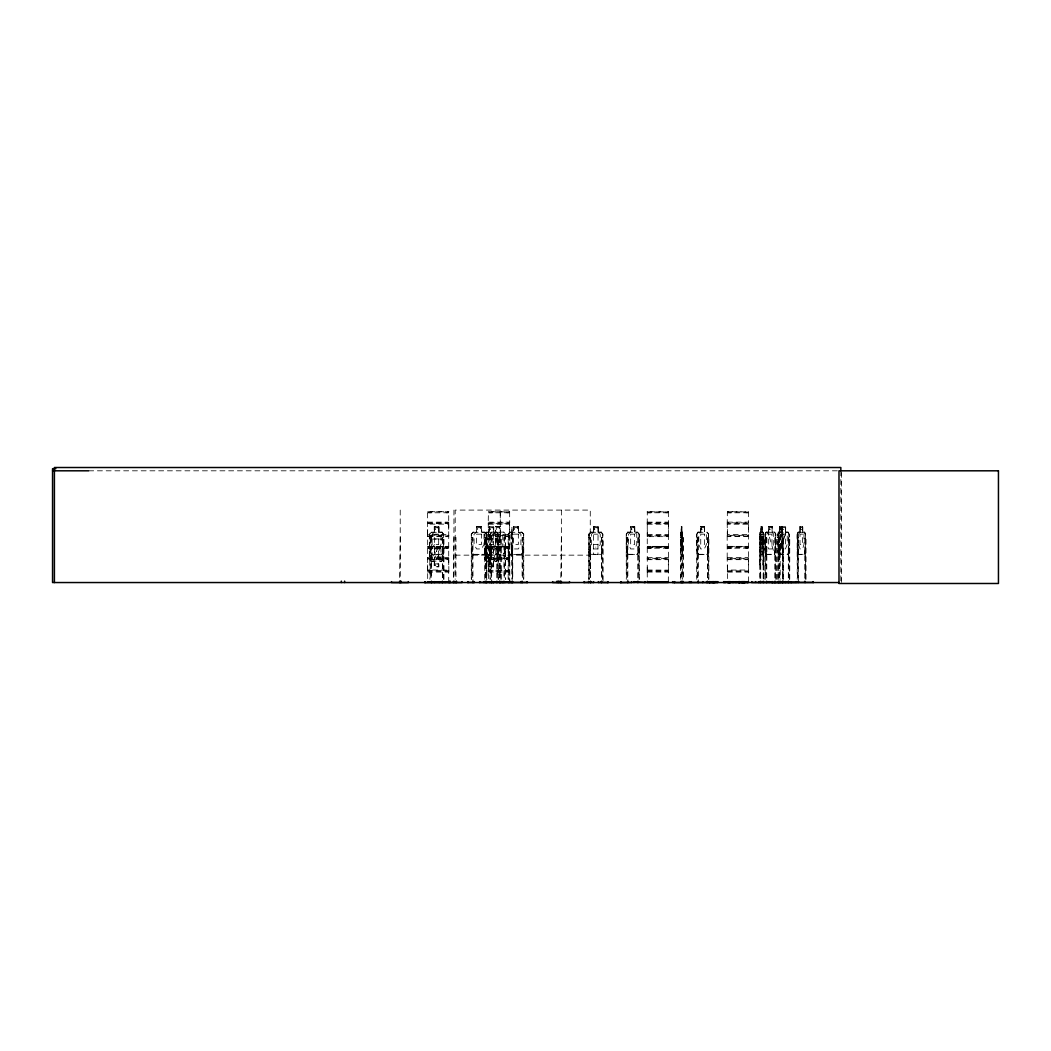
<?xml version="1.0" encoding="UTF-8"?>
<svg xmlns="http://www.w3.org/2000/svg" width="1051" height="1051" viewBox="0 0 1051 1051"><rect width="100%" height="100%" fill="white"/><g stroke="black" fill="none" stroke-linecap="round" stroke-linejoin="round"><path stroke-width="0.75" stroke-dasharray="5 3.75" d="M427.665 564.847L427.665 581.807M427.665 529.389L427.455 535.34L448.882 535.287M448.711 564.847L448.724 536.654L427.639 536.654L427.665 557.7L448.738 557.647M448.711 529.389L448.711 511.692M488.452 564.847L488.452 581.807M488.452 529.389L488.242 535.34L509.709 535.34L509.499 581.807M509.499 564.847L509.709 558.344L488.268 558.291L488.4 536.286M509.499 529.389L509.722 523.28M647.271 572.099L647.271 564.847M647.271 534.565L647.271 529.389M668.318 564.847L668.528 558.344L647.114 558.304M668.318 529.389L668.554 523.122M727.41 564.847L727.41 581.807M727.41 529.389L727.2 535.34L748.654 535.34L748.443 564.847M748.443 529.389L748.654 522.899L727.213 522.846L727.371 511.692L748.654 511.916M512.113 532.305L511.89 526.577L511.89 534.158L512.047 532.121M511.876 534.158L511.89 532.305M427.691 511.719L448.895 511.758L427.586 511.692L427.402 523.175L427.639 534.565L448.724 534.565M448.711 536.654L448.738 524.16L427.639 524.094M448.711 572.099L448.882 571.376L427.402 571.061M509.643 511.784L509.722 522.951L488.216 522.951L488.413 511.692L509.748 511.916L488.413 511.732M488.452 522.189L509.512 522.137M509.499 536.654L488.439 536.522M509.643 570.68L509.499 572.099L488.426 572.046M647.258 524.029L647.271 536.654M647.271 570.076L647.258 536.654L668.344 536.654L668.515 558.291M668.318 536.654L668.528 535.34L647.114 535.287M668.318 581.807L668.383 570.443M682.217 554.494L682.217 532.121M727.174 535.393L727.2 558.344L748.614 558.304M748.443 581.807L748.693 571.113M427.639 557.647L427.639 570.01L448.738 570.076M448.869 571.442L448.724 559.671L427.639 559.671M509.551 570.443L488.452 570.076L488.242 558.344M727.384 559.671L748.47 559.671L748.443 570.023L727.41 570.076L727.174 558.396M668.515 535.287L668.344 524.094M762.842 554.494L763.486 548.977L763.079 554.494L760.031 554.494L759.886 548.977M762.855 564.991L763.486 534.079L763.486 579.324M763.433 559.434L763.039 564.991L759.899 564.991L759.702 534.105L759.807 579.324M782.233 554.494L782.89 548.95M782.942 548.977L782.417 554.494L778.239 554.494L777.714 548.95M680.575 534.158L681.363 532.121M680.759 534.158L680.956 532.121M448.711 547.137L427.626 547.137M647.074 511.876L668.567 511.916L647.166 511.758M647.232 547.597L668.567 546.862L647.232 547.098M647.232 547.545L668.528 547.361M762.671 544.51L762.067 548.95L760.95 548.95L760.346 544.51M748.496 536.404L727.41 536.654M804.501 554.494L805.355 548.95M759.742 534.184L760.083 532.121L761.082 532.121M760.267 532.121L760.254 554.494M774.442 554.311L775.507 548.95M775.822 579.324L775.769 534.105L775.625 548.977L774.534 554.494L767.939 532.121M787.935 554.271L789.012 548.911L789.262 534.066L789.288 579.285M787.987 554.455L789.143 548.911L789.012 534.144L787.961 532.082M759.558 544.668L759.912 542.618L760.95 542.618M759.742 544.668L760.096 542.618M707.1 554.494L708.584 548.977L708.584 534.079L707.192 532.121L704.525 532.121M708.584 548.977L707.231 554.494L697.903 554.494M429.557 544.444L430.963 538.927L441.854 538.927L443.43 544.444M429.701 544.471L431.068 538.927M441.919 554.311L443.286 548.95M601.277 554.494L602.643 548.95L602.801 534.105L602.709 579.324M602.801 548.977L601.382 554.494L590.478 554.494L588.888 548.977M427.442 535.393L427.665 536.654M427.442 558.462L448.882 558.304M488.216 522.951L488.426 534.565L509.512 534.565L509.682 535.287M488.281 535.287L488.387 536.22M668.554 558.843L647.153 559.053M727.2 522.899L727.384 534.565L748.47 534.565L748.47 524.213L727.384 524.213M637.484 554.311L639.179 548.977L639.179 534.079L637.55 532.121M639.179 548.977L637.589 554.494L627.578 554.494L626.251 548.977L626.37 534.105L627.736 532.121M498.148 544.444L496.768 538.927L486.179 538.927L484.642 544.444L484.642 559.342L486.337 561.3L489.214 561.3M484.8 544.471L486.285 538.927M484.905 544.471L486.39 539.11M496.611 554.494L498.108 548.95M496.729 554.494L498.253 548.977M777.714 534.158L778.436 532.121M778.463 532.305L778.41 554.494M485.01 554.494L486.836 548.977L485.076 554.494L472.897 554.494L471.308 548.977L472.963 554.494M505.373 548.95L503.652 554.311L486.258 554.311M521.769 554.311L523.556 548.95M523.726 548.977L521.9 554.494L509.788 554.494M760.188 544.654L760.819 542.802M427.442 522.951L448.882 522.859M647.219 523.792L647.298 511.719M647.14 570.68L668.515 570.732M668.462 536.049L647.114 535.931M488.229 546.756L509.748 546.862L488.373 546.638M748.667 546.98L727.423 547.072M509.682 523.503L488.281 523.49M509.709 535.892L488.334 536.049M668.515 523.503L647.114 523.49M748.64 523.503L727.239 523.49M805.618 548.977L804.659 554.494L797.985 554.494L797.131 534.105L798.024 532.121L800.074 532.121M797.223 534.184L798.182 532.121M798.221 532.305L797.394 534.184L797.394 548.95M427.481 570.732L448.856 570.68M509.656 571.442L488.281 571.376M748.588 535.984L727.239 535.931M748.588 559.001L727.239 558.948M778.568 534.158L779.422 532.305M446.031 512.77L447.884 512.77M446.031 548.215L447.884 548.215M506.818 512.77L508.671 512.77M506.818 548.215L508.671 548.215M665.651 512.77L667.49 512.77M665.651 548.215L667.49 548.215M745.776 512.77L747.629 512.77M745.776 548.215L747.629 548.215M489.254 566.66L493.536 566.66L493.418 561.116L495.77 559.263L495.77 548.911L493.536 544.471L493.536 534.158L489.372 534.158L489.372 544.51L487.139 548.911L487.139 559.263L489.372 561.116L489.372 566.66M489.346 526.577L489.372 532.305L487.152 534.158L487.152 544.51L489.372 548.95L489.372 559.263L493.536 559.263L493.536 548.911L495.77 544.51L495.77 534.158L493.536 532.305L493.655 526.761L489.372 526.761M434.405 544.471L432.106 548.911L432.106 559.263L434.405 561.116L434.405 566.66L438.687 566.66L438.582 561.116L440.986 559.263L440.986 548.911L438.687 544.471L438.701 534.158L434.405 534.158L434.405 544.51L438.701 544.51M434.405 532.305L432.106 534.158L432.106 544.51L434.405 548.95L434.405 559.263L438.687 559.263L438.687 548.911L441 544.51L441 534.158L438.701 532.305L438.701 526.761M428.65 512.77L431.922 512.77M428.65 548.215L431.922 548.215M489.438 512.77L492.709 512.77M489.438 548.215L492.709 548.215M648.257 512.77L651.528 512.77M648.257 548.215L651.528 548.215M728.396 512.77L731.667 512.77M728.396 548.215L731.667 548.215M698.061 532.121L696.682 534.105L696.747 579.324M698.127 532.305L696.944 534.184L696.944 548.95L698.127 554.311M766.205 532.121L764.918 534.079L764.944 548.977L766.166 554.494L765.036 548.977L765.167 534.079L766.271 532.121L768.701 532.121M765.154 534.158L766.415 532.121M778.752 579.324L778.594 534.039L779.855 532.082M778.712 534.118L779.895 532.266M626.396 534.184L627.789 532.305M484.8 579.324L484.774 534.105L486.298 532.121L489.346 532.121M486.363 532.305L484.918 534.184L485.023 548.95L486.363 554.311M497.885 559.237L496.545 561.116L486.285 561.116M496.611 561.3L498.003 559.237M799.995 532.305L798.615 534.158L798.524 582.543M727.423 547.164L748.43 547.072M434.247 561.3L431.015 561.3L429.557 559.316L429.649 534.079L431.278 532.121L434.352 532.121M429.806 534.158L431.383 532.121M441.643 561.116L443.272 559.263L443.286 534.184L441.919 532.305M471.282 579.324L471.308 534.105L473.016 532.121L476.537 532.121M471.544 534.184L473.095 532.305M491.789 532.121L490.081 534.105L490.055 579.324M490.318 534.184L491.868 532.305M508.172 579.324L508.198 534.105L509.84 532.121L513.413 532.121L513.348 526.577L518.577 526.577L518.511 532.121L521.913 532.121L523.726 534.079L523.779 579.324M508.264 534.105L509.906 532.121M588.757 579.298L588.888 534.079L590.623 532.121M589.046 534.158L590.688 532.305M509.472 547.164L488.452 547.045M668.291 511.719L668.541 523.017M647.298 547.164L668.344 547.072M748.588 511.719L748.614 522.794M782.154 526.538L782.128 532.266L780.354 534.118L780.354 544.471L782.128 548.911L785.452 548.911L787.225 544.471L787.225 534.118L785.452 532.266L785.452 526.722M427.665 547.045L448.751 547.177M448.685 512.783L427.691 512.783M427.665 546.362L448.711 546.362L427.704 546.362M448.685 548.228L427.704 548.215M509.472 512.783L488.479 512.783M509.472 548.188L488.492 548.215M748.43 512.783L727.423 512.783M748.43 548.188L727.45 548.215M668.278 548.215L647.324 548.215M593.644 532.305L591.345 534.158L591.345 544.51L593.644 548.95L597.94 548.95L600.239 544.51L600.239 534.158L597.94 532.305M488.373 547.137L509.472 547.072M727.318 511.692L748.64 512.087M500.289 526.761L495.402 526.761L495.468 532.305L492.827 534.158L492.827 544.51L495.402 548.95L500.223 548.95L502.798 544.51L502.798 534.158L500.223 532.305M595.838 547.137L595.72 547.085M88.665 470.809L837.345 470.809M668.318 512.77L647.298 512.783M427.639 522.137L448.724 522.137M647.258 522.137L668.344 522.137M727.384 522.137L748.47 522.137M647.114 522.859L668.554 522.951M427.521 523.556L448.882 523.49M488.426 524.213L509.512 524.213L509.512 534.749M647.258 524.213L668.344 524.213M476.458 526.577L481.686 526.577L481.686 532.121L485.023 532.121M500.46 526.577L495.231 526.577L495.402 532.305M637.668 532.121L634.791 532.121L634.909 526.577L630.521 526.577L630.666 532.305L628.524 534.158L628.524 544.51L630.666 548.95L634.646 548.95L636.775 544.51L636.775 534.158L634.646 532.305L634.646 526.761L630.666 526.761M700.61 526.577L704.656 526.577M775.769 534.105L774.64 532.121L772.091 532.121L772.235 526.577L768.557 526.577L768.675 532.305L766.915 534.158L766.718 579.324M434.405 526.761L438.793 526.761M476.629 526.761L481.516 526.761M513.519 526.761L518.406 526.761M593.644 526.761L598.045 526.761M681.193 526.761L681.954 526.761M700.741 526.761L704.525 526.761M760.95 526.761L762.251 526.761M768.675 526.761L772.117 526.761M779.422 526.761L781.182 526.761M782.128 526.722L785.596 526.722M799.995 526.761L802.754 526.761M681.298 527.694L681.298 529.533M761.147 527.694L761.87 527.694L761.87 529.533L761.147 529.533M438.845 532.121L442.09 532.121M491.723 532.121L496.676 532.121M500.394 532.121L503.797 532.121L505.61 534.079L503.731 532.121M590.517 532.121L593.644 532.121M597.94 532.121L601.343 532.121M627.618 532.121L630.639 532.121M681.797 532.121L682.572 534.184M697.93 532.121L700.741 532.121M762.106 532.121L763.065 532.121L763.446 534.158M778.252 532.121L782.404 532.121L782.942 534.105L782.942 582.543M785.57 532.082L788.132 532.082M802.675 532.121L804.632 532.121L805.618 534.079L805.526 579.324M431.344 532.305L442.011 532.305M473.029 532.305L484.958 532.305L486.666 534.158M486.258 532.305L503.718 532.305M509.919 532.305L521.835 532.305M590.583 532.305L601.264 532.305L602.551 534.184M627.67 532.305L637.602 532.305M680.785 532.305L682.388 532.305M697.995 532.305L707.139 532.305M760.109 532.305L763.039 532.305M766.324 532.305L774.587 532.305M778.279 532.305L788.079 532.266M798.064 532.305L804.593 532.305M429.649 534.079L429.912 579.324M443.627 579.324L443.548 534.105L443.43 559.342L441.709 561.3L438.74 561.3L438.845 566.844L434.142 566.844L434.299 561.116M471.308 534.105L471.505 579.324M498.148 534.079L498.108 579.324M511.85 534.105L512.139 579.324M523.661 534.079L523.556 579.324M588.888 534.079L588.941 579.324M626.251 534.105L626.291 579.324M639.179 534.079L639.034 579.324M682.598 534.105L682.611 579.324M708.584 534.079L708.453 579.324M778.594 534.039L778.449 548.937L779.816 554.455M782.942 534.105L782.864 579.324M797.131 534.105L797.249 579.324M805.618 534.079L805.263 579.324M500.223 534.158L495.402 534.158L495.402 544.51L500.223 544.51M593.644 534.158L597.94 534.158M768.583 534.158L771.973 534.158L771.973 544.51L768.675 544.51L768.675 534.158M779.422 534.158L781.011 534.158M647.258 534.565L668.344 534.565M427.521 535.984L448.882 535.931M759.702 536.746L763.302 536.746M760.819 537.258L762.172 537.258M400.234 537.468L399.643 579.298M429.912 537.468L431.501 537.468L431.501 579.324M453.953 537.468L453.349 579.298M455.201 537.468L455.963 537.468L455.963 579.298M471.282 537.468L472.924 537.468L472.924 582.543M484.8 537.468L486.889 537.468L486.889 579.324M490.055 537.468L491.684 537.468L491.684 582.543M505.662 537.468L504.02 537.468L504.02 579.324M508.172 537.468L509.801 537.468L509.801 582.543M512.034 537.468L512.73 537.468L512.73 579.324M523.779 537.468L522.137 537.468L522.137 579.324M561.379 537.468L560.774 579.298M588.744 537.468L590.531 537.468L590.531 579.324M626.291 537.468L627.841 537.468L627.841 582.543M680.759 537.468L681.521 537.468L681.35 579.324M682.441 537.468L683.189 537.468L683.189 579.324M696.747 537.468L698.245 537.468L698.245 582.543M759.807 537.468L760.714 537.468M765.286 537.468L766.718 537.468M777.714 537.468L780.17 537.429L780.17 579.285M797.249 537.468L798.524 537.468M431.081 539.11L441.748 539.11M486.285 539.11L496.663 539.11M759.663 539.334L763.302 539.334M762.028 542.618L763.026 542.618M759.939 542.802L763.013 542.802M489.372 544.471L493.536 544.51M593.644 544.51L597.94 544.51M760.95 544.51L762.067 544.51M779.422 544.51L781.011 544.51M760.819 544.654L761.988 544.654M668.318 546.362L647.271 546.362L668.278 546.362M429.754 548.977L431.33 554.494M434.405 548.911L438.701 548.95M443.443 548.977L442.024 554.494L431.225 554.494M489.372 548.911L493.536 548.95M505.544 548.977L503.784 554.494L486.153 554.494L484.774 548.977L486.258 554.494M508.198 548.977L509.853 554.494M680.759 579.324L680.562 534.079L680.956 554.494M682.414 548.977L682.401 554.494L680.772 554.494L680.575 548.95M696.813 548.977L698.035 554.494M764.918 548.977L766.389 554.494M797.131 548.977L798.156 554.494M442.011 554.311L431.344 554.311L429.912 548.95M473.029 554.311L484.958 554.311M521.835 554.311L509.919 554.311L508.369 548.95M590.583 554.311L601.264 554.311M627.67 554.311L637.602 554.311M680.785 554.311L682.388 554.311M697.995 554.311L707.139 554.311M760.109 554.311L763.039 554.311M766.324 554.311L774.587 554.311M778.279 554.311L788.171 554.455M798.064 554.311L804.593 554.311M766.126 554.494L774.679 554.494M455.201 555.151L590.281 555.151M488.426 557.582L509.512 557.582L509.682 558.291M647.258 557.582L668.344 557.582M727.384 557.582L748.47 557.582M427.521 559.001L448.882 558.948M488.281 558.948L509.656 558.948M488.426 559.671L509.512 559.671M647.258 559.671L668.344 559.671L668.37 570.391M431.081 561.116L441.748 561.116M490.108 563.888L492.788 563.888L492.788 565.727L490.108 565.727M496.506 532.305L498.003 534.158L498.043 559.316L496.729 561.3L493.576 561.3L493.681 566.844L489.109 566.844L489.254 561.116M647.258 570.01L668.344 570.141M488.281 570.732L509.656 570.732M727.239 570.732L748.706 570.943M647.114 571.376L668.489 571.376M727.239 571.376L748.614 571.376M427.639 572.099L448.724 572.099L448.711 581.807M647.258 572.046L668.344 572.099M727.384 572.099L748.47 572.099M518.34 532.305L520.915 534.158L520.915 544.51L518.34 548.95L513.519 548.95L510.944 544.51L510.944 534.158L513.519 532.305L513.413 526.577M771.973 532.305L773.733 534.158L773.733 544.51L771.973 548.95L768.675 548.95L766.915 544.51M521.769 532.305L523.556 534.158M484.958 532.121L486.836 534.079L486.666 579.324M496.571 532.121L498.253 534.079M484.905 559.263L486.39 561.116M637.484 532.305L638.916 534.158M601.238 532.121L602.801 534.105M441.985 532.121L443.548 534.105M429.806 559.237L431.186 561.116M707.073 532.121L708.453 534.158M787.935 532.266L789.012 534.144M774.495 532.121L775.651 534.184M804.475 532.121L805.526 534.158M804.435 532.305L805.355 534.158M781.011 532.305L781.852 534.158L781.011 548.95L779.422 548.95L778.568 544.51M748.64 535.287L748.443 534.565M748.588 570.614L748.457 570.076M761.988 542.802L762.619 544.654M798.615 544.51L799.995 548.95L802.583 548.95L803.976 544.51L803.976 534.158L802.583 532.305L802.583 526.761M490.318 548.95L491.868 554.311M490.081 548.977L491.737 554.494M589.151 548.95L590.688 554.311M441.748 538.927L443.272 544.471M782.22 532.121L782.89 534.184M782.194 532.305L782.706 534.184M496.663 538.927L498.003 544.471M626.514 548.95L627.789 554.311M762.842 542.618L763.433 544.654M762.829 542.802L763.249 544.654M778.712 548.911L779.895 554.271M765.286 548.95L766.468 554.311M762.881 532.121L763.262 534.158M760.188 555.007L760.819 559.434L761.988 559.434L762.106 526.577M759.742 559.434L760.083 564.991M680.89 544.51L681.771 548.95L681.797 526.577M512.126 532.121L512.139 534.158M512.034 548.95L512.047 554.494M841.483 472.425L841.483 582.543M840.839 470.809L840.839 582.543M806.025 579.324L806.025 537.468L804.764 537.468L804.764 579.324M802.754 532.305L802.846 526.577L799.903 526.577L799.903 532.121M800.074 526.577L800.166 532.305M798.011 537.468L798.011 579.324M797.748 537.468L797.748 579.324M789.735 579.285L789.735 537.429L788.316 537.429L788.316 579.285M788.762 537.429L788.762 582.504M785.596 532.266L785.714 526.538L782.01 526.538L782.01 532.082M783.415 579.324L783.415 537.468L782.391 537.468L782.391 579.324M782.272 526.722L782.272 532.266M781.182 532.305L781.235 526.577L779.356 526.577L779.356 532.121M781.064 526.577L781.011 554.494M779.724 537.429L779.724 579.285M779.54 526.577L779.422 554.494M779.198 537.429L779.198 579.285M778.265 537.468L778.187 579.324M777.714 579.324L777.832 534.079L777.661 548.977M776.282 579.324L776.282 537.468L774.85 537.468L774.85 579.324M775.31 537.468L775.31 582.543M772.091 526.577L772.117 532.305M768.701 526.577L768.82 532.305M766.258 537.468L766.258 579.324M765.745 537.468L765.745 579.324M765.286 534.158L765.286 579.324M764.064 579.324L764.064 537.468L763.157 537.468L763.157 579.324M763.722 537.468L763.722 579.324M762.251 532.305L762.29 526.577L760.911 526.577L760.149 579.324M762.172 542.802L762.211 537.074L760.766 537.074L760.714 582.543M761.082 526.577L761.121 532.305M760.372 537.468L760.372 579.324M708.86 579.324L708.86 537.468L707.376 537.468L707.376 579.324M707.783 537.468L707.783 579.324M704.525 526.577L704.525 532.305M704.393 526.761L704.393 532.305L706.364 534.158L706.364 544.51L704.393 548.95L700.741 548.95L698.784 544.51L698.784 534.158L700.741 532.305L700.741 526.577M700.872 526.761L700.872 532.305M697.825 537.468L697.825 579.324M697.168 537.468L697.168 579.324M683.019 537.468L683.019 582.543M681.981 532.121L681.981 526.577L681.179 526.577L680.93 579.324M681.363 526.577L681.376 532.305M647.258 572.099L647.271 581.807M639.402 579.324L639.402 537.468L637.852 537.468L637.852 579.324M638.233 537.468L638.233 579.324M634.791 526.577L634.765 532.305M630.784 526.761L630.784 532.305M627.473 537.468L627.473 579.324M626.672 537.468L626.672 579.324M603.038 580.94L603.038 537.468L601.448 537.468L601.448 579.324M601.776 537.468L601.776 582.543M598.203 532.121L598.203 526.577L593.5 526.577L593.5 532.121M598.098 526.577L597.94 554.494M593.749 526.761L593.749 532.305M593.605 526.577L593.644 554.494M590.215 537.468L590.215 579.324L590.281 510.09L455.201 510.09L455.201 579.298M589.151 534.158L589.269 579.324M561.365 510.09L561.379 579.298M522.36 537.468L522.36 579.324M518.34 526.761L518.406 532.305M512.625 537.468L512.638 582.543M511.955 534.079L512.047 579.324M508.434 534.184L508.382 579.324M505.544 534.079L505.662 579.324M505.439 534.158L505.439 579.324M504.244 537.468L504.244 579.324M501.655 579.298L501.655 537.468L499.514 537.468L499.514 579.298M499.632 537.468L499.632 579.298M498.45 579.324L498.45 537.468L496.887 537.468L496.887 579.324M497.228 537.468L497.228 579.324M493.694 532.121L493.799 526.577L489.227 526.577L489.227 532.121M493.536 561.116L493.576 566.844M491.474 537.468L491.474 579.324M490.252 534.184L490.265 579.324M486.6 534.158L486.6 548.95M486.377 537.468L486.377 582.543M486.022 537.468L486.022 579.324M485.47 537.468L485.47 579.324M485.155 537.468L485.247 579.324M481.621 526.577L481.516 532.305L484.025 534.158L484.025 544.51L481.45 548.95L476.629 548.95L474.054 544.51L474.054 534.158L476.629 532.305L476.707 526.761M476.537 526.577L476.458 532.121M472.7 537.468L472.7 579.324M453.94 510.09L453.953 579.298M443.956 579.324L443.956 537.468L442.366 537.468L442.366 579.324M442.694 537.468L442.694 582.543M438.95 532.121L438.95 526.577L434.247 526.577L434.247 532.121M438.845 526.577L438.793 532.305M434.352 526.577L434.51 532.305M431.173 537.468L431.173 579.324M430.24 537.468L430.24 579.324M400.221 510.09L400.234 579.298M512.139 548.95L511.942 554.494L511.876 544.51L512.139 548.977M440.29 559.066L438.766 559.224L436.349 554.192C434.47 562.443 429.452 560.091 435.442 552.944C429.071 545.324 434.602 543.104 436.415 551.722C438.346 543.117 443.653 545.338 437.334 552.905L440.29 559.066M487.441 546.336L490.397 552.905C484.406 560.104 489.569 562.443 491.356 554.192C493.195 562.469 498.043 560.038 492.236 552.944C498.41 545.377 493.064 543.065 491.29 551.722L488.833 546.362L487.441 546.336M786.069 532.082L779.33 553.076L786.095 532.082M488.479 546.349L509.499 546.362L488.492 546.362M727.423 546.349L748.443 546.362L727.45 546.362M437.925 527.694L435.167 527.694L435.167 529.533L437.925 529.533L437.925 527.694M480.583 527.694L477.496 527.694L477.496 529.533L480.583 529.533L480.583 527.694M492.801 527.694L490.121 527.694L490.121 529.533L492.801 529.533L492.801 527.694M499.356 527.694L496.269 527.694L496.269 529.533L499.356 529.533L499.356 527.694M517.473 527.694L514.386 527.694L514.386 529.533L517.473 529.533L517.473 527.694M597.178 527.694L594.419 527.694L594.419 529.533L597.178 529.533L597.178 527.694M633.937 527.694L631.375 527.694L631.375 529.533L633.937 529.533L633.937 527.694M703.75 527.694L701.398 527.694L701.398 529.533L703.75 529.533L703.75 527.694M771.381 527.694L769.266 527.694L769.266 529.533L771.381 529.533L771.381 527.694M780.722 527.694L779.697 527.694L779.697 529.533L780.722 529.533L780.722 527.694M784.861 527.655L782.719 527.655L782.719 529.494L784.861 529.494L784.861 527.655M802.123 527.694L800.468 527.694L800.468 529.533L802.123 529.533L802.123 527.694M481.45 534.158L476.629 534.158L476.629 544.51L481.45 544.51L481.45 534.158M518.34 534.158L513.519 534.158L513.519 544.51L518.34 544.51L518.34 534.158M634.646 534.158L630.666 534.158L630.666 544.51L634.646 544.51L634.646 534.158M681.771 534.158L681.193 544.51L681.771 534.158M704.393 534.158L700.741 534.158L700.741 544.51L704.393 544.51L704.393 534.158M762.067 534.158L760.95 534.158L760.819 555.007L761.988 555.007L762.067 534.158M785.452 534.118L782.128 534.118L782.128 544.471L785.452 544.471L785.452 534.118M802.583 534.158L799.995 534.158L799.995 544.51L802.583 544.51L802.583 534.158M761.778 538.178L761.029 538.178L761.029 540.03L761.778 540.03L761.778 538.178M437.925 563.888L435.167 563.888L435.167 565.727L437.925 565.727L437.925 563.888M500.276 579.298L500.276 510.09L500.223 579.298"/><path stroke-width="1.5" d="M445.19 582.504L445.204 581.61M491.474 582.504L491.487 581.61M503.876 582.504L503.863 581.374M508.369 582.504L508.382 581.61M520.77 582.504L520.784 581.61M689.325 582.504L689.43 581.61M768.255 582.399L768.294 581.61M769.857 582.399L769.647 581.61M785.925 582.399L785.964 581.61M455.017 582.399L455.096 581.61M790.024 582.399L790.089 581.61M804.659 582.399L804.672 581.374M785.281 582.359L785.307 581.65M620.221 582.543L631.572 582.425M424.42 582.543L462.098 582.504L462.098 581.61M486.087 582.425L486.166 581.374M499.75 582.399L499.632 581.374M758.743 582.425L758.809 581.689L758.888 582.543M702.646 582.425L702.725 581.689M620.773 582.425L620.865 581.689L620.944 582.543M479.111 582.425L527.786 582.451M425.011 582.425L425.103 581.689L425.208 582.543M583.555 582.425L593.447 582.425M467.314 582.425L474.119 582.425M467.892 582.425L468.01 581.689M486.666 582.425L486.784 581.689M492.893 582.425L492.998 581.689M511.009 582.425L511.114 581.689M55.834 468.693L52.55 468.693L52.55 582.543L839.197 582.543M52.55 470.809L88.599 470.809M427.665 581.807L448.711 581.807M488.452 581.807L509.499 581.807M647.271 581.807L668.318 581.807M727.41 581.807L748.443 581.807M427.626 582.109L448.751 582.109M488.413 582.083L509.538 582.109M647.232 582.109L668.357 582.083M727.371 582.109L748.496 582.083M796.238 582.359L772.104 582.425M608.49 582.504L598.531 582.425M634.042 581.689L645.459 582.451M647.258 582.477L668.344 582.477M727.384 582.477L748.47 582.477M527.155 582.425L527.05 581.689L526.945 582.543M520.889 582.399L520.889 581.61M509.63 582.425L509.748 581.374M503.403 582.425L503.455 581.61L503.639 582.425M502.825 582.425L502.706 581.689L502.601 582.543M607.898 582.425L607.806 581.689L607.714 582.543M449.447 582.543L449.355 581.137M493.589 582.425L493.497 581.689L493.392 582.543M644.933 582.425L644.841 581.689M715.363 582.425L672.535 582.543L672.64 581.61M783.179 581.65L783.258 582.385M782.785 582.399L782.89 581.374M769.739 582.399L769.91 581.61M813.619 582.425L751.61 582.504L751.82 581.61M798.615 582.399L798.602 581.374M791.298 582.425L791.272 581.689L791.232 582.543M755.616 582.399L755.577 581.61M590.662 582.399L590.688 581.374M691.335 582.399L691.322 581.61M674.545 582.425L674.532 581.689M783.179 582.267L783.113 581.571M772.262 582.451L772.354 581.571M503.994 582.425L504.073 581.374M840.839 470.809L840.839 467.511L54.402 467.511L54.402 582.543M813.185 581.61L813.185 582.543M805.184 581.374L805.184 582.543M798.103 581.374L798.103 582.543M796.146 581.571L796.146 582.504M788.657 581.334L788.657 582.504M788.197 581.334L788.197 582.504M785.386 581.571L785.386 582.504M782.68 581.61L782.68 582.543M782.338 581.374L782.338 582.543M780.289 581.334L780.289 582.504M779.829 581.334L779.829 582.504M778.804 581.374L778.804 582.543M778.239 581.374L778.239 582.543M775.191 581.374L775.165 582.543M774.745 581.374L774.745 582.543M766.823 581.374L766.823 582.543M766.376 581.374L766.376 582.543M763.683 581.374L763.683 582.543M763.118 581.374L763.118 582.543M760.753 581.374L760.753 582.543M760.188 581.374L760.188 582.543M747.813 581.61L747.813 582.543M747.103 581.61L747.103 582.543M745.041 581.61L745.185 582.543M744.817 581.61L744.857 582.543M744.436 581.61L744.476 582.543M744.239 581.61L744.239 582.543M743.556 581.61L743.53 582.543M743.477 581.61L743.477 582.543M742.886 581.61L742.886 582.543M742.571 581.61L742.571 582.543M742.348 581.61L742.374 582.543M741.993 581.61L741.993 582.543M741.717 581.61L741.717 582.543M741.283 581.61L741.283 582.543M740.127 581.61L740.114 582.543M739.549 581.61L739.549 582.543M739.168 581.61L739.195 582.543M738.879 581.61L738.892 582.543M738.485 581.61L738.485 582.543M736.015 581.61L736.015 582.543M732.994 581.61L732.994 582.543M730.353 581.61L730.353 582.543M730.09 581.61L730.09 582.543M729.617 581.61L729.617 582.543M729.368 581.61L729.368 582.543M729.158 581.61L729.144 582.543M728.658 581.61L728.658 582.543M728.409 581.61L728.409 582.543M727.752 581.61L727.752 582.543M726.898 581.61L726.898 582.543M724.349 581.61L724.402 582.543M724.073 581.61L724.073 582.543M723.653 581.61L723.653 582.543M717.82 581.61L717.767 582.543M717.465 581.61L717.465 582.543M716.651 581.61L716.703 582.543M716.559 581.61L716.559 582.543M715.534 581.61L715.534 582.543L715.389 581.61M715.245 581.61L715.179 582.543M714.838 581.689L714.535 582.543M714.325 581.61L714.325 582.543M713.839 581.61L713.905 582.543M713.59 581.61L713.59 582.543M713.248 581.61L713.248 582.543M712.933 581.61L712.933 582.543M712.342 581.61L712.342 582.543M712.066 581.61L712.066 582.543M711.33 581.61L711.33 582.543M710.476 581.61L710.476 582.543M709.911 581.61L709.911 582.543M709.727 581.61L709.727 582.543M709.556 581.61L709.556 582.543M709.215 581.61L709.241 582.543M708.834 581.61L708.834 582.543M707.665 581.374L707.77 582.543M707.244 581.374L707.244 582.543M706.587 581.61L706.587 582.543M702.804 581.61L702.804 582.543M698.363 581.374L698.363 582.543M697.956 581.374L697.956 582.543M690.862 581.61L690.862 582.543M683.005 581.374L683.005 582.543M682.414 581.374L682.414 582.543M681.534 581.374L681.534 582.543M680.956 581.374L680.956 582.543M674.519 581.61L674.519 582.543M644.749 581.61L644.749 582.543M638.102 581.374L638.102 582.543M637.721 581.374L637.721 582.543M633.95 581.61L633.95 582.543M631.743 581.61L631.743 582.543M627.986 581.374L627.986 582.543M627.605 581.374L627.605 582.543M601.619 581.374L601.619 582.543M601.303 581.374L601.303 582.543M598.334 581.61L598.334 582.543M593.644 581.61L593.644 582.543M590.504 581.61L590.504 582.543M590.36 581.374L590.399 582.543M588.573 581.374L588.573 582.543M584.277 581.61L584.277 582.543M569.524 581.61L569.511 582.543L552.616 582.504L552.616 581.61M561.352 581.374L561.379 582.543M560.761 581.374L560.787 582.543M560.314 581.137L560.314 582.543M559.053 581.137L559.053 582.543M558.199 581.137L558.199 582.543M557.03 581.137L557.03 582.543M522.189 581.374L522.189 582.543M521.979 581.374L521.979 582.543M512.638 581.374L512.717 582.543M512.139 581.374L512.139 582.543M512.047 581.374L512.047 582.543M511.22 581.61L511.22 582.543M509.971 581.374L509.971 582.543M508.829 581.61L508.829 582.543M505.005 581.61L505.005 582.543M501.826 581.374L501.839 582.543M500.342 581.61L500.394 582.543M500.21 581.374L500.237 582.543M500.013 581.61L499.895 582.543M499.422 581.374L499.422 582.543M497.084 581.374L497.084 582.543M496.742 581.374L496.742 582.543M493.103 581.61L493.103 582.543M491.855 581.374L491.855 582.543M491.632 581.374L491.632 582.543M490.055 581.61L490.055 582.543M489.858 581.61L489.858 582.543M486.889 581.61L486.889 582.543M486.521 581.374L486.521 582.543M485.299 581.374L485.299 582.543M485.089 581.374L485.089 582.543M483.828 581.61L483.828 582.543M479.808 581.61L479.808 582.543M474.343 581.61L474.343 582.543M473.081 581.374L473.081 582.543M472.871 581.374L472.871 582.543M468.115 581.61L468.115 582.543M456.476 581.137L456.476 582.543M456.055 581.374L456.055 582.543M455.149 581.61L455.149 582.543M454.019 581.137L453.953 582.543M453.349 581.374L453.362 582.543M450.209 581.137L450.209 582.543M448.672 581.61L448.672 582.543M442.55 581.374L442.55 582.543M442.221 581.374L442.221 582.543M439.213 581.61L439.213 582.543M434.654 581.61L434.654 582.543M431.646 581.374L431.646 582.543M431.317 581.374L431.317 582.543M408.379 581.61L408.366 582.543L391.471 582.504L391.471 581.61M400.97 581.137L400.97 582.543M400.208 581.374L400.234 582.543L400.142 581.137M399.616 581.374L399.643 582.543M344.623 581.137L344.623 582.543M341.339 581.137L341.339 582.543M998.45 470.809L838.987 470.809L838.987 583.489L998.45 583.489L998.45 470.809M772.051 582.543L772.051 581.61L771.92 582.543M743.977 582.543L743.977 581.61L743.885 582.543M739.786 582.543L739.786 581.61L739.733 582.543M725.361 582.543L725.361 581.61L725.295 582.543"/></g></svg>
